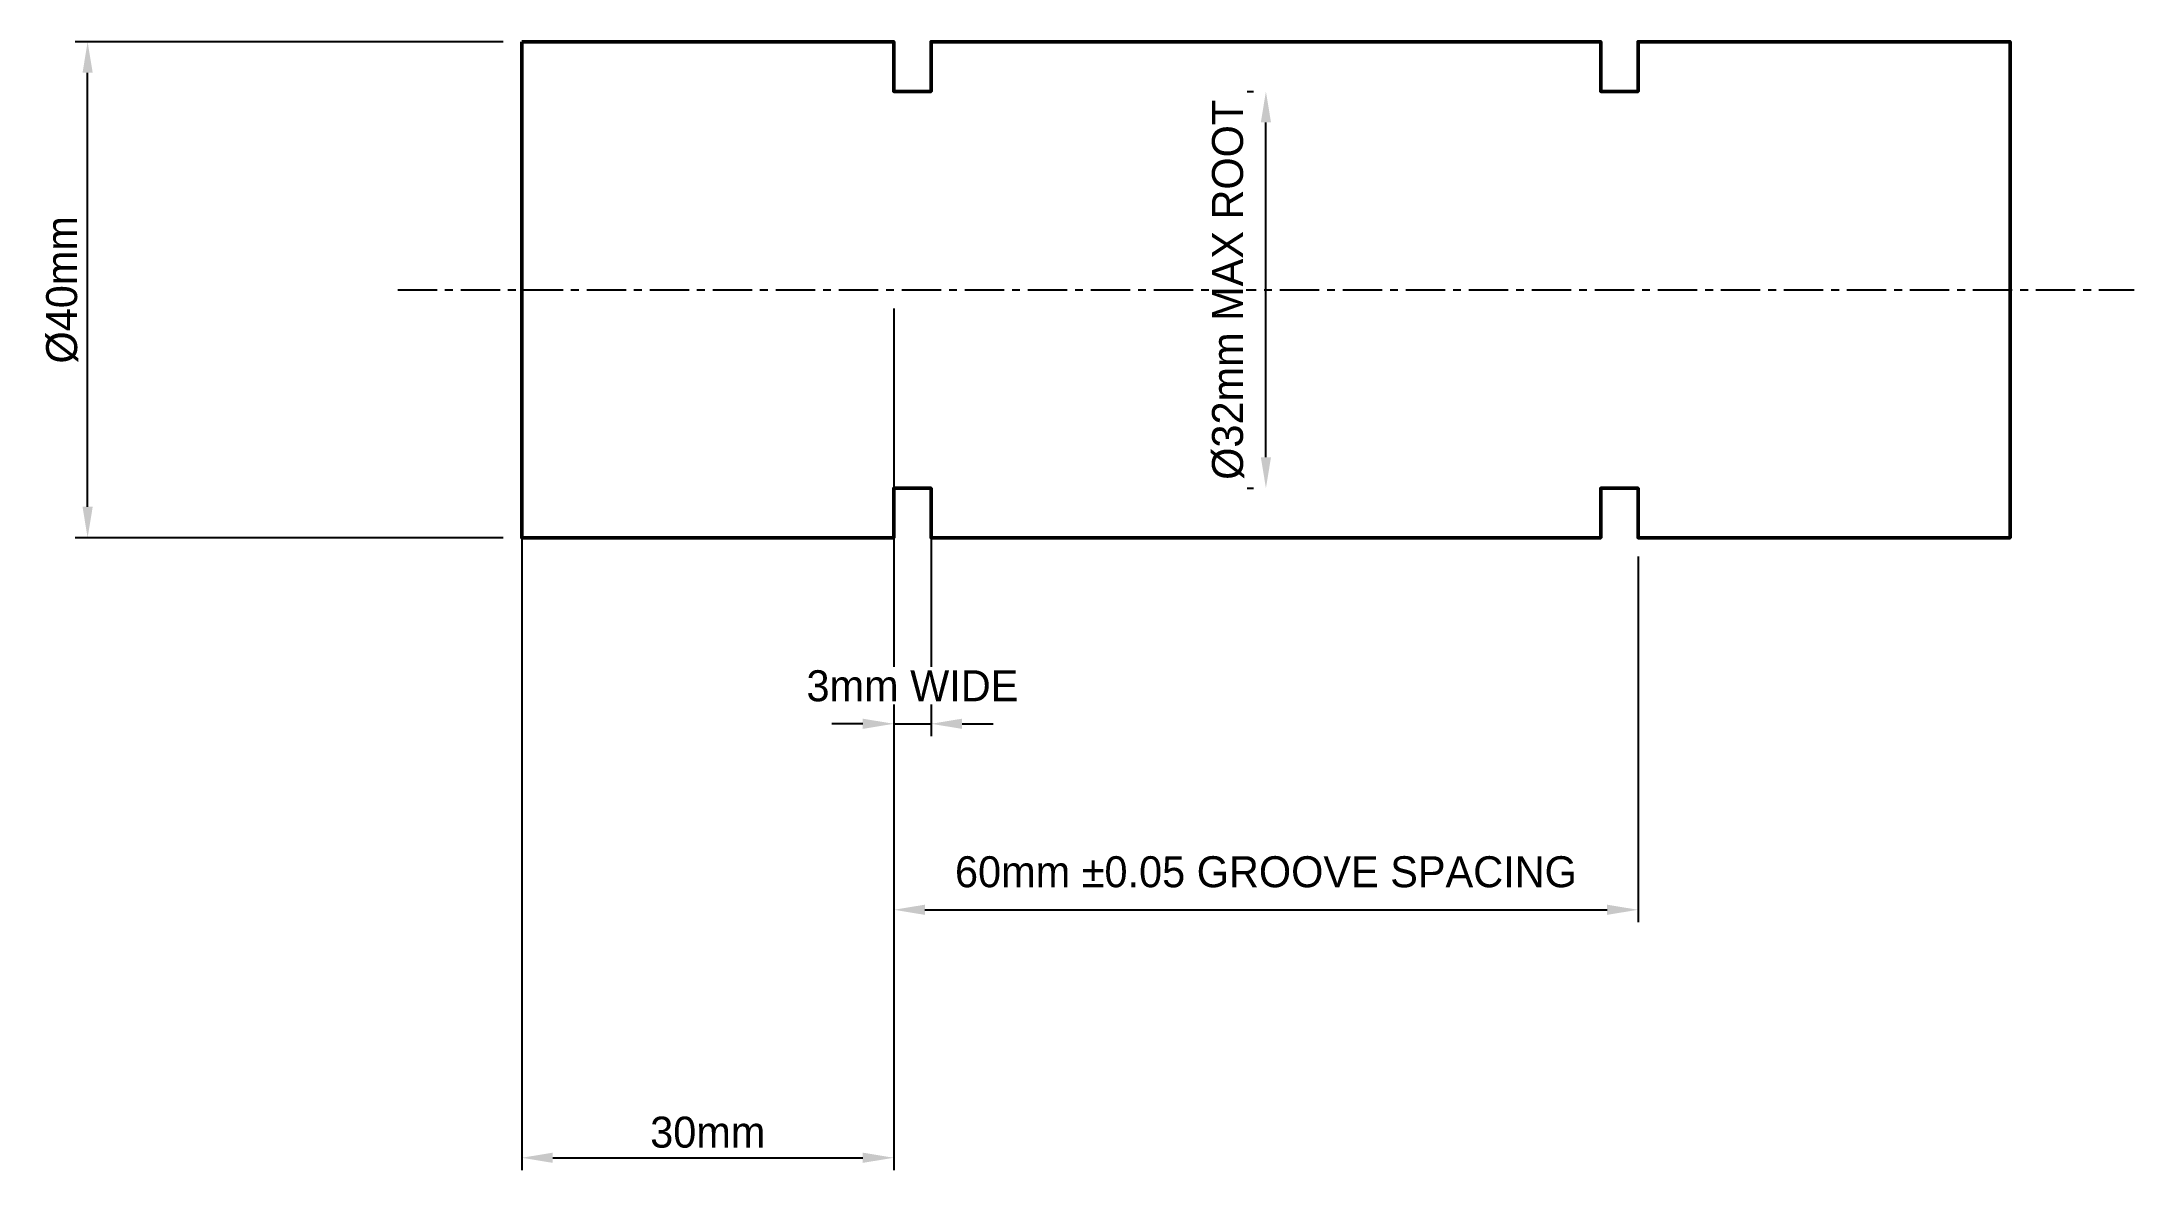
# Model space of a CAD drawing. Header units: metres. Extents: x -39 to 130, y -71 to 20.
import ezdxf

# ---------------------------------------------------------------- set-up
doc = ezdxf.new("R2010")
doc.units = ezdxf.units.M
doc.linetypes.add('CENTER', pattern=[5.08, 3.175, -0.635, 0.635, -0.635])
for name, color, linetype, lineweight in [('CENTERLINES', 7, 'CENTER', 25), ('DIMENSIONS', 7, 'Continuous', 25), ('GEOMETRY', 7, 'Continuous', 50)]:
    doc.layers.add(name, color=color, linetype=linetype, lineweight=lineweight)
doc.dimstyles.new('ENGINEERING_STYLE', dxfattribs={"dimtxt": 2.5, "dimasz": 2.5, "dimexe": 1, "dimexo": 1.5, "dimgap": 0.8, "dimtad": 1, "dimcen": 2.5, "dimazin": 3, "dimtfac": 1, "dimtmove": 0, "dimatfit": 3, "dimtfill": 1})

msp = doc.modelspace()

# ---------------------------------------------------------------- linework, layer by layer
at = {"layer": 'CENTERLINES'}
msp.add_line((-10, 0), (130, 0), dxfattribs=at)
at = {"layer": 'GEOMETRY'}
msp.add_lwpolyline([(0, 20), (30, 20), (30, 16), (33, 16), (33, 20), (87, 20), (87, 16), (90, 16), (90, 20), (120, 20), (120, -20), (90, -20), (90, -16), (87, -16), (87, -20), (33, -20), (33, -16), (30, -16), (30, -20), (0, -20)], close=True, dxfattribs=at)

# ---------------------------------------------------------------- next in the draw order: dimensions: what is measured, and where the dimension line sits
at = {"layer": 'DIMENSIONS'}
msp.add_linear_dim(base=(60, -16), p1=(60, -16), p2=(60, 16), angle=90, text='%%C32mm MAX ROOT', dimstyle='ENGINEERING_STYLE', dxfattribs=at).render()
msp.add_linear_dim(base=(30, -50), p1=(30, -20), p2=(90, -20), text='60mm %%P0.05 GROOVE SPACING', dimstyle='ENGINEERING_STYLE', dxfattribs=at).render()

# ---------------------------------------------------------------- next in the draw order: dimensions: what is measured, and where the dimension line sits
msp.add_linear_dim(base=(0, -70), p1=(0, 0), p2=(30, 0), text='30mm', dimstyle='ENGINEERING_STYLE', dxfattribs=at).render()

# ---------------------------------------------------------------- next in the draw order: dimensions: what is measured, and where the dimension line sits
msp.add_linear_dim(base=(-35, -20), p1=(0, -20), p2=(0, 20), angle=90, text='%%C40mm', dimstyle='ENGINEERING_STYLE', dxfattribs=at).render()
msp.add_linear_dim(base=(30, -35), p1=(30, -16), p2=(33, -16), text='3mm WIDE', dimstyle='ENGINEERING_STYLE', dxfattribs=at).render()

doc.saveas('drawing.dxf')
